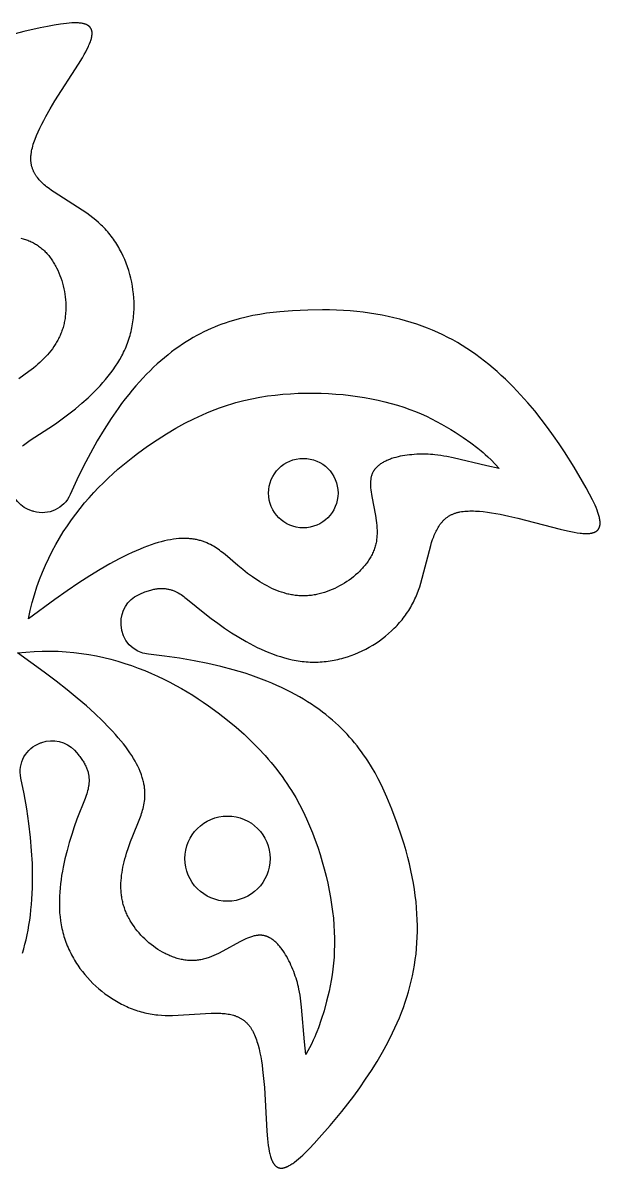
# Model space of a CAD drawing. Extents: x -221 to 104, y -309 to -96.
# Drawn here: x -0.62 to 8.87, y -114.36 to -95.55 of the extents above; entities that cross this region are included whole.
import ezdxf

# ---------------------------------------------------------------- set-up
doc = ezdxf.new("R2010")
doc.units = 0
doc.layers.add('FLOWERS', color=7, linetype='CONTINUOUS')

msp = doc.modelspace()

# ---------------------------------------------------------------- linework, layer by layer
at = {"layer": 'FLOWERS'}
for points in [[(-0.624, -102.506), (-0.604, -102.489), (-0.583, -102.472), (-0.562, -102.456), (-0.54, -102.441), (-0.495, -102.41), (-0.188, -102.212), (-0.079, -102.137), (0.03, -102.059), (0.14, -101.977), (0.248, -101.891), (0.354, -101.802), (0.458, -101.71), (0.509, -101.662), (0.558, -101.614), (0.607, -101.564), (0.654, -101.514), (0.701, -101.463), (0.745, -101.411), (0.789, -101.358), (0.83, -101.304), (0.87, -101.25), (0.908, -101.194), (0.945, -101.138), (0.979, -101.08), (1.011, -101.022), (1.026, -100.993), (1.041, -100.963), (1.055, -100.933), (1.069, -100.903), (1.081, -100.873), (1.094, -100.842), (1.105, -100.812), (1.116, -100.781), (1.127, -100.75), (1.137, -100.718), (1.146, -100.687), (1.154, -100.655), (1.162, -100.624), (1.17, -100.592), (1.176, -100.56), (1.183, -100.528), (1.188, -100.495), (1.193, -100.463), (1.197, -100.43), (1.201, -100.398), (1.204, -100.365), (1.207, -100.333), (1.209, -100.3), (1.211, -100.267), (1.212, -100.202), (1.211, -100.136), (1.207, -100.071), (1.202, -100.006), (1.194, -99.941), (1.185, -99.876), (1.173, -99.812), (1.159, -99.748), (1.143, -99.685), (1.125, -99.623), (1.105, -99.562), (1.082, -99.501), (1.058, -99.441), (1.032, -99.383), (1.005, -99.325), (0.99, -99.297), (0.975, -99.269), (0.959, -99.241), (0.943, -99.214), (0.927, -99.187), (0.91, -99.161), (0.892, -99.134), (0.875, -99.109), (0.856, -99.083), (0.838, -99.058), (0.818, -99.033), (0.799, -99.009), (0.779, -98.986), (0.758, -98.962), (0.738, -98.939), (0.716, -98.917), (0.695, -98.895), (0.672, -98.874), (0.65, -98.853), (0.627, -98.832), (0.581, -98.792), (0.533, -98.754), (0.484, -98.717), (0.435, -98.681), (-0.101, -98.337), (-0.144, -98.307), (-0.186, -98.277), (-0.225, -98.245), (-0.244, -98.23), (-0.263, -98.214), (-0.281, -98.198), (-0.298, -98.181), (-0.315, -98.165), (-0.331, -98.148), (-0.347, -98.131), (-0.361, -98.113), (-0.375, -98.096), (-0.382, -98.087), (-0.389, -98.078), (-0.395, -98.069), (-0.401, -98.059), (-0.407, -98.05), (-0.413, -98.041), (-0.418, -98.031), (-0.424, -98.022), (-0.429, -98.012), (-0.434, -98.003), (-0.439, -97.993), (-0.443, -97.983), (-0.448, -97.973), (-0.452, -97.963), (-0.455, -97.953), (-0.459, -97.942), (-0.463, -97.932), (-0.466, -97.921), (-0.469, -97.911), (-0.471, -97.9), (-0.474, -97.889), (-0.476, -97.878), (-0.478, -97.867), (-0.48, -97.856), (-0.481, -97.844), (-0.482, -97.833), (-0.483, -97.821), (-0.484, -97.809), (-0.484, -97.798), (-0.484, -97.786), (-0.484, -97.773), (-0.484, -97.761), (-0.483, -97.749), (-0.482, -97.736), (-0.481, -97.724), (-0.48, -97.711), (-0.476, -97.685), (-0.471, -97.658), (-0.466, -97.632), (-0.459, -97.604), (-0.452, -97.577), (-0.444, -97.548), (-0.435, -97.52), (-0.425, -97.491), (-0.415, -97.462), (-0.391, -97.403), (-0.365, -97.342), (-0.337, -97.281), (-0.306, -97.219), (-0.273, -97.156), (-0.239, -97.092), (-0.165, -96.964), (-0.088, -96.836), (0.299, -96.231), (0.363, -96.126), (0.392, -96.076), (0.418, -96.029), (0.442, -95.983), (0.462, -95.941), (0.471, -95.92), (0.48, -95.9), (0.487, -95.881), (0.494, -95.863), (0.5, -95.845), (0.506, -95.827), (0.51, -95.811), (0.512, -95.803), (0.514, -95.795), (0.516, -95.787), (0.517, -95.779), (0.518, -95.772), (0.519, -95.764), (0.52, -95.757), (0.521, -95.75), (0.522, -95.743), (0.522, -95.736), (0.522, -95.729), (0.522, -95.723), (0.522, -95.716), (0.521, -95.71), (0.521, -95.704), (0.52, -95.698), (0.519, -95.692), (0.518, -95.687), (0.517, -95.684), (0.517, -95.681), (0.516, -95.678), (0.515, -95.676), (0.514, -95.673), (0.513, -95.67), (0.513, -95.668), (0.512, -95.665), (0.511, -95.663), (0.51, -95.66), (0.509, -95.658), (0.507, -95.655), (0.506, -95.653), (0.505, -95.65), (0.504, -95.648), (0.503, -95.646), (0.501, -95.643), (0.5, -95.641), (0.498, -95.639), (0.497, -95.637), (0.495, -95.635), (0.494, -95.632), (0.492, -95.63), (0.491, -95.628), (0.489, -95.626), (0.487, -95.624), (0.486, -95.622), (0.484, -95.62), (0.482, -95.619), (0.48, -95.617), (0.478, -95.615), (0.476, -95.613), (0.474, -95.611), (0.472, -95.609), (0.47, -95.608), (0.468, -95.606), (0.466, -95.604), (0.463, -95.603), (0.459, -95.6), (0.454, -95.596), (0.449, -95.594), (0.444, -95.591), (0.439, -95.588), (0.433, -95.585), (0.428, -95.583), (0.422, -95.581), (0.416, -95.578), (0.41, -95.576), (0.404, -95.574), (0.398, -95.572), (0.391, -95.57), (0.384, -95.569), (0.378, -95.567), (0.371, -95.565), (0.363, -95.564), (0.349, -95.561), (0.333, -95.559), (0.317, -95.558), (0.3, -95.556), (0.283, -95.555), (0.265, -95.555), (0.247, -95.555), (0.228, -95.555), (0.188, -95.556), (0.146, -95.559), (0.101, -95.563), (0.054, -95.569), (0.005, -95.575), (-0.099, -95.592), (-0.212, -95.613), (-0.333, -95.637), (-0.598, -95.696), (-0.887, -95.77)], [(-0.651, -99.088), (-0.612, -99.099), (-0.592, -99.105), (-0.573, -99.111), (-0.554, -99.118), (-0.535, -99.125), (-0.516, -99.132), (-0.497, -99.14), (-0.479, -99.148), (-0.461, -99.157), (-0.443, -99.166), (-0.425, -99.176), (-0.407, -99.186), (-0.39, -99.196), (-0.373, -99.207), (-0.356, -99.219), (-0.34, -99.231), (-0.324, -99.244), (-0.308, -99.257), (-0.292, -99.27), (-0.277, -99.284), (-0.262, -99.298), (-0.247, -99.313), (-0.233, -99.328), (-0.219, -99.344), (-0.205, -99.36), (-0.191, -99.376), (-0.178, -99.393), (-0.165, -99.41), (-0.152, -99.427), (-0.14, -99.445), (-0.128, -99.463), (-0.116, -99.482), (-0.105, -99.5), (-0.094, -99.519), (-0.083, -99.538), (-0.072, -99.558), (-0.062, -99.578), (-0.043, -99.618), (-0.024, -99.659), (-0.007, -99.701), (0.008, -99.744), (0.023, -99.787), (0.035, -99.831), (0.047, -99.875), (0.057, -99.92), (0.066, -99.965), (0.074, -100.01), (0.08, -100.056), (0.085, -100.101), (0.088, -100.146), (0.09, -100.191), (0.09, -100.236), (0.089, -100.28), (0.086, -100.324), (0.084, -100.346), (0.082, -100.368), (0.08, -100.389), (0.077, -100.411), (0.073, -100.432), (0.069, -100.453), (0.065, -100.474), (0.061, -100.494), (0.056, -100.515), (0.051, -100.535), (0.045, -100.555), (0.039, -100.575), (0.032, -100.595), (0.026, -100.614), (0.019, -100.633), (0.011, -100.653), (0.003, -100.672), (-0.005, -100.69), (-0.014, -100.709), (-0.023, -100.728), (-0.032, -100.746), (-0.041, -100.764), (-0.051, -100.782), (-0.062, -100.8), (-0.072, -100.818), (-0.083, -100.835), (-0.106, -100.87), (-0.131, -100.905), (-0.156, -100.938), (-0.183, -100.972), (-0.211, -101.004), (-0.241, -101.037), (-0.271, -101.069), (-0.303, -101.1), (-0.336, -101.131), (-0.37, -101.162), (-0.405, -101.193), (-0.442, -101.223), (-0.479, -101.253), (-0.518, -101.282), (-0.598, -101.341), (-0.682, -101.398)]]:
    msp.add_lwpolyline(points, dxfattribs=at)
msp.add_lwpolyline([(-0.621, -110.832), (-0.601, -110.76), (-0.581, -110.687), (-0.563, -110.611), (-0.546, -110.534), (-0.53, -110.455), (-0.516, -110.375), (-0.503, -110.293), (-0.492, -110.208), (-0.482, -110.122), (-0.473, -110.034), (-0.466, -109.944), (-0.461, -109.852), (-0.457, -109.759), (-0.455, -109.663), (-0.455, -109.565), (-0.46, -109.362), (-0.471, -109.151), (-0.491, -108.931), (-0.518, -108.702), (-0.553, -108.464), (-0.597, -108.216), (-0.649, -107.958, -0.376728), (-0.328, -107.381, 0.002979), (-0.306, -107.373, -0.301409), (0.232, -107.5), (0.264, -107.535), (0.293, -107.569), (0.306, -107.585), (0.319, -107.602), (0.332, -107.618), (0.344, -107.635), (0.355, -107.651), (0.365, -107.667), (0.375, -107.682), (0.385, -107.698), (0.394, -107.713), (0.402, -107.729), (0.41, -107.744), (0.417, -107.759), (0.424, -107.774), (0.43, -107.788), (0.436, -107.803), (0.442, -107.817), (0.447, -107.832), (0.451, -107.846), (0.455, -107.86), (0.459, -107.874), (0.462, -107.888), (0.464, -107.902), (0.467, -107.916), (0.469, -107.929), (0.47, -107.943), (0.471, -107.956), (0.472, -107.97), (0.473, -107.983), (0.473, -107.996), (0.473, -108.009), (0.472, -108.023), (0.471, -108.036), (0.47, -108.049), (0.469, -108.062), (0.467, -108.075), (0.465, -108.088), (0.463, -108.1), (0.46, -108.113), (0.455, -108.139), (0.448, -108.164), (0.441, -108.19), (0.433, -108.215), (0.424, -108.241), (0.406, -108.292), (0.274, -108.633), (0.23, -108.757), (0.188, -108.885), (0.147, -109.015), (0.11, -109.148), (0.076, -109.283), (0.047, -109.419), (0.034, -109.487), (0.022, -109.555), (0.012, -109.624), (0.003, -109.692), (-0.004, -109.761), (-0.01, -109.829), (-0.014, -109.898), (-0.016, -109.966), (-0.016, -110.033), (-0.014, -110.101), (-0.011, -110.168), (-0.005, -110.234), (0.004, -110.3), (0.008, -110.333), (0.014, -110.365), (0.02, -110.398), (0.027, -110.43), (0.034, -110.462), (0.042, -110.494), (0.051, -110.526), (0.06, -110.557), (0.07, -110.588), (0.08, -110.62), (0.091, -110.65), (0.103, -110.681), (0.115, -110.711), (0.128, -110.741), (0.142, -110.771), (0.155, -110.801), (0.17, -110.83), (0.185, -110.859), (0.201, -110.888), (0.217, -110.917), (0.233, -110.945), (0.25, -110.973), (0.268, -111.001), (0.286, -111.028), (0.323, -111.082), (0.363, -111.134), (0.404, -111.185), (0.446, -111.235), (0.491, -111.283), (0.537, -111.329), (0.584, -111.374), (0.633, -111.417), (0.683, -111.459), (0.734, -111.499), (0.786, -111.536), (0.84, -111.573), (0.894, -111.607), (0.95, -111.639), (1.006, -111.669), (1.035, -111.683), (1.063, -111.697), (1.092, -111.71), (1.121, -111.723), (1.15, -111.735), (1.18, -111.746), (1.209, -111.757), (1.239, -111.768), (1.268, -111.778), (1.298, -111.787), (1.328, -111.796), (1.358, -111.804), (1.388, -111.811), (1.419, -111.818), (1.449, -111.824), (1.479, -111.83), (1.51, -111.835), (1.54, -111.839), (1.571, -111.843), (1.601, -111.846), (1.662, -111.851), (1.723, -111.854), (1.784, -111.855), (1.845, -111.855), (2.481, -111.818), (2.534, -111.817), (2.586, -111.818), (2.636, -111.82), (2.661, -111.821), (2.685, -111.823), (2.709, -111.826), (2.733, -111.829), (2.756, -111.832), (2.779, -111.837), (2.801, -111.841), (2.824, -111.847), (2.845, -111.853), (2.856, -111.856), (2.867, -111.859), (2.877, -111.863), (2.887, -111.867), (2.898, -111.871), (2.908, -111.875), (2.918, -111.879), (2.928, -111.884), (2.938, -111.889), (2.947, -111.894), (2.957, -111.899), (2.967, -111.904), (2.976, -111.91), (2.985, -111.915), (2.994, -111.921), (3.003, -111.928), (3.012, -111.934), (3.021, -111.941), (3.03, -111.948), (3.038, -111.955), (3.046, -111.962), (3.055, -111.97), (3.063, -111.978), (3.071, -111.986), (3.079, -111.994), (3.086, -112.003), (3.094, -112.011), (3.101, -112.02), (3.109, -112.03), (3.116, -112.039), (3.123, -112.049), (3.13, -112.06), (3.136, -112.07), (3.143, -112.081), (3.15, -112.092), (3.156, -112.103), (3.168, -112.126), (3.18, -112.15), (3.191, -112.175), (3.202, -112.201), (3.213, -112.228), (3.222, -112.255), (3.232, -112.283), (3.241, -112.313), (3.25, -112.342), (3.266, -112.404), (3.28, -112.468), (3.293, -112.535), (3.305, -112.603), (3.315, -112.673), (3.325, -112.745), (3.34, -112.891), (3.353, -113.041), (3.396, -113.757), (3.406, -113.88), (3.412, -113.937), (3.418, -113.991), (3.426, -114.042), (3.434, -114.088), (3.439, -114.11), (3.444, -114.131), (3.449, -114.151), (3.454, -114.17), (3.46, -114.188), (3.466, -114.206), (3.472, -114.222), (3.475, -114.23), (3.478, -114.237), (3.482, -114.244), (3.485, -114.251), (3.488, -114.258), (3.492, -114.265), (3.495, -114.271), (3.499, -114.277), (3.503, -114.283), (3.506, -114.289), (3.51, -114.294), (3.514, -114.3), (3.518, -114.305), (3.522, -114.31), (3.526, -114.314), (3.53, -114.319), (3.534, -114.323), (3.539, -114.327), (3.541, -114.329), (3.543, -114.33), (3.545, -114.332), (3.547, -114.334), (3.55, -114.336), (3.552, -114.337), (3.554, -114.339), (3.556, -114.34), (3.559, -114.342), (3.561, -114.343), (3.563, -114.345), (3.566, -114.346), (3.568, -114.347), (3.57, -114.349), (3.573, -114.35), (3.575, -114.351), (3.577, -114.352), (3.58, -114.353), (3.582, -114.354), (3.585, -114.355), (3.587, -114.356), (3.59, -114.356), (3.592, -114.357), (3.595, -114.358), (3.597, -114.359), (3.6, -114.359), (3.603, -114.36), (3.605, -114.36), (3.608, -114.361), (3.61, -114.361), (3.613, -114.361), (3.616, -114.362), (3.618, -114.362), (3.621, -114.362), (3.624, -114.362), (3.627, -114.362), (3.629, -114.363), (3.632, -114.363), (3.638, -114.362), (3.643, -114.362), (3.649, -114.362), (3.655, -114.361), (3.661, -114.36), (3.666, -114.359), (3.672, -114.358), (3.678, -114.356), (3.685, -114.355), (3.691, -114.353), (3.697, -114.351), (3.703, -114.349), (3.71, -114.346), (3.716, -114.344), (3.723, -114.341), (3.729, -114.338), (3.736, -114.335), (3.749, -114.328), (3.763, -114.321), (3.777, -114.313), (3.791, -114.304), (3.806, -114.295), (3.82, -114.285), (3.836, -114.274), (3.851, -114.263), (3.882, -114.238), (3.915, -114.211), (3.948, -114.181), (3.983, -114.15), (4.019, -114.115), (4.094, -114.041), (4.173, -113.957), (4.256, -113.866), (4.436, -113.663), (4.626, -113.433), (4.724, -113.309), (4.822, -113.18), (4.92, -113.044), (5.018, -112.904), (5.113, -112.76), (5.206, -112.61), (5.295, -112.457), (5.381, -112.3), (5.462, -112.139), (5.5, -112.058), (5.537, -111.976), (5.572, -111.893), (5.606, -111.809), (5.638, -111.725), (5.668, -111.64), (5.696, -111.554), (5.722, -111.468), (5.746, -111.382), (5.768, -111.295), (5.787, -111.207), (5.805, -111.118), (5.821, -111.029), (5.834, -110.939), (5.846, -110.848), (5.855, -110.756), (5.862, -110.663), (5.866, -110.57), (5.869, -110.475), (5.869, -110.38), (5.867, -110.284), (5.862, -110.187), (5.855, -110.088), (5.846, -109.989), (5.834, -109.888), (5.82, -109.787), (5.803, -109.684), (5.784, -109.58), (5.762, -109.475), (5.738, -109.368), (5.711, -109.26), (5.682, -109.151), (5.65, -109.041), (5.615, -108.929), (5.538, -108.702), (5.449, -108.468), (5.368, -108.271), (5.324, -108.172), (5.276, -108.072), (5.226, -107.972), (5.172, -107.872), (5.114, -107.773), (5.052, -107.673), (5.019, -107.624), (4.985, -107.574), (4.95, -107.525), (4.914, -107.476), (4.876, -107.428), (4.837, -107.379), (4.797, -107.331), (4.755, -107.283), (4.712, -107.236), (4.667, -107.189), (4.621, -107.142), (4.573, -107.096), (4.524, -107.05), (4.473, -107.005), (4.42, -106.96), (4.365, -106.915), (4.309, -106.872), (4.251, -106.828), (4.191, -106.786), (4.129, -106.744), (4.065, -106.703), (3.999, -106.662), (3.931, -106.622), (3.861, -106.583), (3.788, -106.544), (3.714, -106.507), (3.637, -106.47), (3.559, -106.434), (3.478, -106.398), (3.394, -106.364), (3.308, -106.331), (3.22, -106.298), (3.13, -106.267), (3.037, -106.236), (2.843, -106.178), (2.638, -106.124), (2.423, -106.074), (2.197, -106.029), (1.959, -105.989), (1.71, -105.954), (1.448, -105.924, -0.376728), (0.999, -105.441, 0.002979), (0.998, -105.417, -0.301409), (1.285, -104.945), (1.328, -104.925), (1.369, -104.908), (1.389, -104.9), (1.409, -104.893), (1.429, -104.886), (1.448, -104.88), (1.466, -104.874), (1.485, -104.869), (1.503, -104.865), (1.521, -104.86), (1.538, -104.857), (1.555, -104.853), (1.572, -104.851), (1.589, -104.848), (1.605, -104.846), (1.621, -104.845), (1.636, -104.844), (1.652, -104.843), (1.667, -104.843), (1.682, -104.843), (1.697, -104.844), (1.711, -104.845), (1.725, -104.846), (1.739, -104.848), (1.753, -104.85), (1.767, -104.852), (1.78, -104.855), (1.793, -104.858), (1.806, -104.861), (1.819, -104.865), (1.832, -104.869), (1.844, -104.873), (1.856, -104.878), (1.869, -104.883), (1.881, -104.888), (1.893, -104.893), (1.904, -104.899), (1.916, -104.905), (1.928, -104.911), (1.939, -104.917), (1.962, -104.93), (1.984, -104.944), (2.006, -104.959), (2.028, -104.975), (2.049, -104.991), (2.092, -105.024), (2.376, -105.254), (2.48, -105.335), (2.589, -105.415), (2.7, -105.493), (2.815, -105.57), (2.933, -105.644), (3.053, -105.714), (3.114, -105.747), (3.175, -105.779), (3.237, -105.81), (3.3, -105.84), (3.363, -105.868), (3.426, -105.894), (3.489, -105.919), (3.554, -105.942), (3.618, -105.963), (3.682, -105.983), (3.747, -106), (3.812, -106.014), (3.878, -106.027), (3.91, -106.032), (3.943, -106.037), (3.976, -106.041), (4.009, -106.045), (4.041, -106.048), (4.074, -106.05), (4.107, -106.052), (4.14, -106.053), (4.172, -106.053), (4.205, -106.053), (4.238, -106.052), (4.271, -106.05), (4.303, -106.048), (4.336, -106.045), (4.369, -106.041), (4.401, -106.037), (4.433, -106.033), (4.466, -106.027), (4.498, -106.022), (4.53, -106.015), (4.562, -106.008), (4.594, -106), (4.626, -105.992), (4.657, -105.984), (4.72, -105.964), (4.782, -105.943), (4.843, -105.92), (4.903, -105.895), (4.963, -105.867), (5.021, -105.838), (5.078, -105.807), (5.135, -105.774), (5.19, -105.739), (5.243, -105.703), (5.296, -105.665), (5.346, -105.625), (5.396, -105.584), (5.443, -105.541), (5.489, -105.497), (5.512, -105.474), (5.534, -105.451), (5.555, -105.428), (5.576, -105.404), (5.597, -105.38), (5.617, -105.356), (5.636, -105.331), (5.655, -105.306), (5.674, -105.281), (5.692, -105.255), (5.709, -105.229), (5.726, -105.203), (5.743, -105.177), (5.759, -105.15), (5.774, -105.123), (5.789, -105.096), (5.803, -105.069), (5.816, -105.041), (5.829, -105.013), (5.842, -104.985), (5.865, -104.929), (5.887, -104.872), (5.907, -104.814), (5.926, -104.756), (6.087, -104.14), (6.103, -104.089), (6.119, -104.04), (6.136, -103.993), (6.146, -103.97), (6.155, -103.948), (6.165, -103.925), (6.175, -103.904), (6.186, -103.883), (6.197, -103.862), (6.208, -103.842), (6.22, -103.823), (6.233, -103.804), (6.239, -103.795), (6.245, -103.786), (6.252, -103.777), (6.259, -103.768), (6.266, -103.76), (6.273, -103.752), (6.28, -103.743), (6.288, -103.735), (6.295, -103.727), (6.303, -103.72), (6.311, -103.712), (6.319, -103.705), (6.327, -103.698), (6.335, -103.691), (6.344, -103.684), (6.353, -103.677), (6.361, -103.671), (6.37, -103.664), (6.38, -103.658), (6.389, -103.652), (6.399, -103.647), (6.408, -103.641), (6.418, -103.636), (6.429, -103.631), (6.439, -103.626), (6.449, -103.621), (6.46, -103.617), (6.471, -103.613), (6.482, -103.608), (6.494, -103.605), (6.505, -103.601), (6.517, -103.598), (6.529, -103.594), (6.541, -103.591), (6.554, -103.589), (6.566, -103.586), (6.592, -103.581), (6.619, -103.578), (6.646, -103.575), (6.674, -103.572), (6.703, -103.571), (6.732, -103.57), (6.762, -103.57), (6.792, -103.57), (6.823, -103.571), (6.887, -103.575), (6.952, -103.581), (7.019, -103.589), (7.088, -103.599), (7.158, -103.611), (7.229, -103.624), (7.373, -103.654), (7.519, -103.688), (8.214, -103.869), (8.334, -103.898), (8.39, -103.91), (8.443, -103.92), (8.494, -103.928), (8.541, -103.935), (8.563, -103.937), (8.585, -103.939), (8.605, -103.94), (8.625, -103.941), (8.644, -103.942), (8.662, -103.941), (8.679, -103.94), (8.688, -103.94), (8.696, -103.939), (8.704, -103.938), (8.711, -103.937), (8.719, -103.936), (8.726, -103.935), (8.734, -103.933), (8.741, -103.932), (8.747, -103.93), (8.754, -103.928), (8.76, -103.926), (8.766, -103.924), (8.772, -103.922), (8.778, -103.92), (8.784, -103.917), (8.789, -103.915), (8.795, -103.912), (8.8, -103.909), (8.802, -103.908), (8.805, -103.906), (8.807, -103.905), (8.809, -103.903), (8.812, -103.902), (8.814, -103.9), (8.816, -103.898), (8.818, -103.897), (8.82, -103.895), (8.822, -103.893), (8.824, -103.891), (8.826, -103.89), (8.828, -103.888), (8.83, -103.886), (8.832, -103.884), (8.834, -103.882), (8.836, -103.88), (8.837, -103.878), (8.839, -103.876), (8.841, -103.874), (8.842, -103.872), (8.844, -103.87), (8.845, -103.868), (8.847, -103.865), (8.848, -103.863), (8.849, -103.861), (8.851, -103.859), (8.852, -103.856), (8.853, -103.854), (8.855, -103.852), (8.856, -103.849), (8.857, -103.847), (8.858, -103.844), (8.859, -103.842), (8.86, -103.839), (8.861, -103.837), (8.862, -103.834), (8.863, -103.832), (8.864, -103.826), (8.866, -103.821), (8.867, -103.815), (8.868, -103.809), (8.869, -103.804), (8.87, -103.798), (8.871, -103.792), (8.871, -103.785), (8.871, -103.779), (8.872, -103.773), (8.872, -103.766), (8.871, -103.76), (8.871, -103.753), (8.871, -103.746), (8.87, -103.739), (8.869, -103.732), (8.869, -103.724), (8.866, -103.71), (8.864, -103.694), (8.86, -103.678), (8.856, -103.662), (8.852, -103.645), (8.847, -103.628), (8.841, -103.611), (8.835, -103.593), (8.822, -103.555), (8.806, -103.516), (8.788, -103.475), (8.769, -103.432), (8.747, -103.387), (8.699, -103.293), (8.644, -103.192), (8.584, -103.084), (8.446, -102.851), (8.286, -102.599), (8.198, -102.467), (8.105, -102.334), (8.007, -102.199), (7.904, -102.063), (7.796, -101.928), (7.682, -101.793), (7.564, -101.661), (7.441, -101.531), (7.314, -101.404), (7.248, -101.343), (7.181, -101.282), (7.113, -101.223), (7.044, -101.165), (6.974, -101.109), (6.902, -101.054), (6.83, -101.001), (6.756, -100.95), (6.681, -100.9), (6.605, -100.853), (6.527, -100.806), (6.449, -100.762), (6.368, -100.72), (6.287, -100.679), (6.204, -100.64), (6.119, -100.603), (6.034, -100.568), (5.946, -100.535), (5.857, -100.503), (5.766, -100.473), (5.674, -100.446), (5.58, -100.42), (5.484, -100.396), (5.387, -100.374), (5.288, -100.355), (5.187, -100.337), (5.084, -100.321), (4.979, -100.307), (4.872, -100.295), (4.764, -100.285), (4.653, -100.277), (4.54, -100.272), (4.425, -100.268), (4.308, -100.266), (4.068, -100.27), (3.818, -100.282), (3.606, -100.298), (3.498, -100.31), (3.388, -100.324), (3.278, -100.341), (3.166, -100.361), (3.053, -100.386), (2.939, -100.414), (2.882, -100.43), (2.825, -100.447), (2.767, -100.465), (2.709, -100.484), (2.652, -100.505), (2.593, -100.527), (2.535, -100.551), (2.477, -100.576), (2.418, -100.602), (2.36, -100.63), (2.301, -100.66), (2.242, -100.691), (2.183, -100.724), (2.125, -100.758), (2.066, -100.795), (2.007, -100.833), (1.948, -100.873), (1.888, -100.915), (1.829, -100.959), (1.77, -101.005), (1.711, -101.053), (1.652, -101.103), (1.593, -101.156), (1.534, -101.21), (1.475, -101.267), (1.417, -101.326), (1.358, -101.387), (1.299, -101.451), (1.241, -101.517), (1.182, -101.586), (1.124, -101.657), (1.066, -101.731), (1.008, -101.808), (0.95, -101.887), (0.835, -102.053), (0.72, -102.231), (0.606, -102.42), (0.494, -102.621), (0.382, -102.835), (0.272, -103.061), (0.162, -103.301, -0.376728), (-0.436, -103.579, 0.002979), (-0.459, -103.572, -0.301409), (-0.82, -103.153)], format="xyb", dxfattribs=at)
for points in [[(-0.524, -105.343), (-0.496, -105.207), (-0.463, -105.075), (-0.426, -104.945), (-0.386, -104.819), (-0.342, -104.696), (-0.295, -104.575), (-0.245, -104.458), (-0.191, -104.343), (-0.135, -104.232), (-0.076, -104.123), (-0.015, -104.017), (0.049, -103.914), (0.116, -103.813), (0.184, -103.716), (0.254, -103.621), (0.326, -103.529), (0.4, -103.439), (0.475, -103.353), (0.551, -103.268), (0.629, -103.187), (0.707, -103.108), (0.786, -103.031), (0.866, -102.957), (0.947, -102.886), (1.028, -102.817), (1.109, -102.75), (1.19, -102.686), (1.271, -102.624), (1.432, -102.508), (1.591, -102.4), (1.746, -102.302), (1.898, -102.212), (2.047, -102.13), (2.193, -102.056), (2.336, -101.99), (2.406, -101.959), (2.476, -101.931), (2.546, -101.903), (2.614, -101.878), (2.683, -101.854), (2.75, -101.832), (2.818, -101.811), (2.884, -101.791), (2.951, -101.773), (3.017, -101.756), (3.147, -101.727), (3.277, -101.702), (3.405, -101.682), (3.532, -101.666), (3.659, -101.653), (3.785, -101.644), (3.911, -101.638), (4.036, -101.635), (4.161, -101.634), (4.285, -101.637), (4.408, -101.642), (4.529, -101.65), (4.65, -101.66), (4.768, -101.673), (4.886, -101.689), (5.001, -101.707), (5.114, -101.728), (5.225, -101.751), (5.334, -101.777), (5.44, -101.805), (5.543, -101.835), (5.644, -101.867), (5.742, -101.902), (5.836, -101.938), (5.928, -101.976), (6.016, -102.016), (6.102, -102.057), (6.184, -102.099), (6.264, -102.143), (6.341, -102.187), (6.416, -102.231), (6.487, -102.276), (6.622, -102.366), (6.746, -102.454), (6.86, -102.54), (6.916, -102.584), (6.948, -102.61), (6.984, -102.643), (7.027, -102.683), (7.079, -102.733), (7.215, -102.871), (7.009, -102.829), (6.454, -102.699), (6.353, -102.677), (6.304, -102.668), (6.256, -102.659), (6.206, -102.653), (6.155, -102.647), (6.12, -102.644), (6.084, -102.641), (6.048, -102.64), (6.011, -102.638), (5.973, -102.638), (5.934, -102.638), (5.896, -102.639), (5.857, -102.64), (5.818, -102.643), (5.779, -102.646), (5.74, -102.65), (5.702, -102.654), (5.663, -102.66), (5.625, -102.666), (5.588, -102.673), (5.551, -102.681), (5.515, -102.69), (5.48, -102.7), (5.445, -102.711), (5.429, -102.717), (5.412, -102.723), (5.396, -102.729), (5.38, -102.736), (5.364, -102.743), (5.349, -102.75), (5.334, -102.757), (5.319, -102.765), (5.305, -102.773), (5.291, -102.781), (5.277, -102.789), (5.264, -102.798), (5.252, -102.807), (5.239, -102.816), (5.227, -102.825), (5.216, -102.835), (5.211, -102.84), (5.205, -102.845), (5.2, -102.85), (5.195, -102.856), (5.19, -102.861), (5.185, -102.866), (5.18, -102.872), (5.175, -102.877), (5.171, -102.883), (5.166, -102.888), (5.162, -102.894), (5.158, -102.9), (5.154, -102.906), (5.15, -102.912), (5.146, -102.918), (5.143, -102.924), (5.139, -102.93), (5.136, -102.936), (5.133, -102.943), (5.13, -102.949), (5.127, -102.955), (5.124, -102.962), (5.122, -102.969), (5.119, -102.975), (5.117, -102.982), (5.115, -102.989), (5.113, -102.996), (5.111, -103.003), (5.109, -103.01), (5.108, -103.017), (5.106, -103.024), (5.105, -103.032), (5.103, -103.046), (5.101, -103.062), (5.099, -103.077), (5.098, -103.092), (5.098, -103.108), (5.098, -103.124), (5.098, -103.141), (5.098, -103.157), (5.099, -103.174), (5.1, -103.191), (5.104, -103.225), (5.108, -103.261), (5.113, -103.297), (5.12, -103.333), (5.179, -103.645), (5.191, -103.726), (5.197, -103.767), (5.201, -103.808), (5.204, -103.849), (5.205, -103.889), (5.206, -103.91), (5.206, -103.93), (5.205, -103.95), (5.204, -103.971), (5.203, -103.991), (5.202, -104.011), (5.199, -104.031), (5.197, -104.051), (5.194, -104.071), (5.19, -104.091), (5.186, -104.111), (5.181, -104.13), (5.176, -104.15), (5.17, -104.169), (5.164, -104.189), (5.157, -104.208), (5.149, -104.227), (5.141, -104.246), (5.133, -104.265), (5.124, -104.284), (5.114, -104.302), (5.104, -104.321), (5.094, -104.339), (5.083, -104.357), (5.072, -104.375), (5.06, -104.393), (5.048, -104.41), (5.035, -104.428), (5.022, -104.445), (5.008, -104.462), (4.995, -104.479), (4.98, -104.496), (4.966, -104.512), (4.951, -104.528), (4.935, -104.544), (4.92, -104.56), (4.887, -104.591), (4.854, -104.621), (4.819, -104.65), (4.783, -104.678), (4.747, -104.705), (4.709, -104.731), (4.67, -104.756), (4.631, -104.78), (4.591, -104.802), (4.55, -104.823), (4.509, -104.843), (4.468, -104.861), (4.426, -104.878), (4.383, -104.894), (4.341, -104.908), (4.298, -104.921), (4.256, -104.932), (4.234, -104.937), (4.213, -104.942), (4.192, -104.946), (4.17, -104.949), (4.149, -104.953), (4.128, -104.956), (4.107, -104.958), (4.086, -104.96), (4.065, -104.962), (4.044, -104.963), (4.023, -104.964), (4.003, -104.964), (3.982, -104.964), (3.961, -104.964), (3.941, -104.963), (3.92, -104.962), (3.9, -104.96), (3.879, -104.958), (3.859, -104.956), (3.838, -104.953), (3.818, -104.95), (3.798, -104.946), (3.778, -104.942), (3.757, -104.938), (3.737, -104.934), (3.717, -104.929), (3.677, -104.917), (3.637, -104.905), (3.597, -104.891), (3.557, -104.876), (3.517, -104.859), (3.477, -104.841), (3.437, -104.822), (3.397, -104.801), (3.358, -104.78), (3.318, -104.757), (3.278, -104.733), (3.238, -104.707), (3.198, -104.681), (3.158, -104.653), (3.078, -104.595), (2.997, -104.533), (2.915, -104.467), (2.707, -104.287), (2.663, -104.251), (2.64, -104.234), (2.617, -104.216), (2.593, -104.199), (2.569, -104.183), (2.544, -104.167), (2.519, -104.151), (2.493, -104.136), (2.466, -104.122), (2.438, -104.108), (2.41, -104.096), (2.396, -104.089), (2.381, -104.084), (2.366, -104.078), (2.351, -104.072), (2.335, -104.067), (2.32, -104.062), (2.304, -104.058), (2.288, -104.053), (2.271, -104.049), (2.255, -104.045), (2.238, -104.041), (2.221, -104.038), (2.203, -104.035), (2.186, -104.032), (2.167, -104.03), (2.149, -104.028), (2.131, -104.026), (2.112, -104.024), (2.092, -104.023), (2.073, -104.023), (2.053, -104.022), (2.033, -104.022), (2.012, -104.022), (1.991, -104.023), (1.949, -104.025), (1.904, -104.03), (1.859, -104.035), (1.811, -104.043), (1.763, -104.052), (1.712, -104.063), (1.66, -104.076), (1.607, -104.09), (1.551, -104.107), (1.494, -104.126), (1.435, -104.147), (1.374, -104.17), (1.312, -104.195), (1.247, -104.223), (1.18, -104.253), (1.112, -104.285), (0.968, -104.357), (0.815, -104.44), (0.654, -104.533), (0.483, -104.637), (0.302, -104.753), (0.112, -104.881), (-0.089, -105.022)], [(-0.706, -105.902), (-0.568, -105.887), (-0.432, -105.878), (-0.298, -105.873), (-0.165, -105.872), (-0.034, -105.875), (0.095, -105.883), (0.222, -105.895), (0.348, -105.91), (0.471, -105.929), (0.593, -105.951), (0.713, -105.977), (0.83, -106.006), (0.946, -106.038), (1.06, -106.073), (1.172, -106.11), (1.282, -106.15), (1.39, -106.193), (1.496, -106.237), (1.599, -106.284), (1.701, -106.332), (1.8, -106.382), (1.897, -106.434), (1.992, -106.487), (2.085, -106.542), (2.176, -106.598), (2.264, -106.654), (2.35, -106.711), (2.434, -106.769), (2.595, -106.886), (2.746, -107.004), (2.888, -107.122), (3.02, -107.238), (3.144, -107.355), (3.259, -107.47), (3.367, -107.586), (3.418, -107.644), (3.467, -107.701), (3.514, -107.759), (3.559, -107.816), (3.603, -107.874), (3.645, -107.931), (3.686, -107.989), (3.725, -108.046), (3.763, -108.104), (3.799, -108.161), (3.868, -108.277), (3.931, -108.392), (3.99, -108.508), (4.045, -108.624), (4.096, -108.74), (4.143, -108.858), (4.188, -108.975), (4.23, -109.093), (4.269, -109.212), (4.305, -109.33), (4.338, -109.449), (4.368, -109.567), (4.395, -109.685), (4.419, -109.802), (4.441, -109.918), (4.459, -110.033), (4.474, -110.147), (4.487, -110.26), (4.496, -110.372), (4.502, -110.481), (4.505, -110.589), (4.506, -110.694), (4.503, -110.798), (4.498, -110.899), (4.49, -110.998), (4.479, -111.094), (4.466, -111.188), (4.452, -111.28), (4.435, -111.37), (4.417, -111.456), (4.398, -111.541), (4.377, -111.623), (4.334, -111.779), (4.288, -111.924), (4.242, -112.059), (4.217, -112.126), (4.202, -112.164), (4.182, -112.208), (4.157, -112.262), (4.126, -112.327), (4.037, -112.499), (4.013, -112.29), (3.965, -111.722), (3.955, -111.619), (3.949, -111.57), (3.941, -111.521), (3.932, -111.472), (3.922, -111.422), (3.914, -111.387), (3.905, -111.353), (3.896, -111.317), (3.885, -111.281), (3.874, -111.245), (3.862, -111.209), (3.85, -111.172), (3.836, -111.136), (3.822, -111.1), (3.807, -111.064), (3.791, -111.028), (3.775, -110.993), (3.758, -110.958), (3.74, -110.924), (3.722, -110.89), (3.703, -110.858), (3.683, -110.826), (3.662, -110.796), (3.642, -110.766), (3.631, -110.752), (3.62, -110.738), (3.609, -110.725), (3.598, -110.712), (3.586, -110.699), (3.575, -110.686), (3.563, -110.674), (3.552, -110.663), (3.54, -110.652), (3.528, -110.641), (3.516, -110.631), (3.503, -110.621), (3.491, -110.612), (3.478, -110.603), (3.466, -110.594), (3.453, -110.587), (3.446, -110.583), (3.44, -110.579), (3.433, -110.576), (3.427, -110.573), (3.42, -110.569), (3.414, -110.566), (3.407, -110.563), (3.4, -110.561), (3.394, -110.558), (3.387, -110.556), (3.38, -110.553), (3.373, -110.551), (3.367, -110.549), (3.36, -110.547), (3.353, -110.546), (3.346, -110.544), (3.339, -110.543), (3.332, -110.542), (3.325, -110.541), (3.318, -110.54), (3.311, -110.539), (3.304, -110.539), (3.297, -110.538), (3.29, -110.538), (3.282, -110.538), (3.275, -110.538), (3.268, -110.538), (3.261, -110.539), (3.254, -110.539), (3.246, -110.54), (3.239, -110.541), (3.232, -110.542), (3.217, -110.544), (3.202, -110.547), (3.187, -110.55), (3.172, -110.554), (3.157, -110.558), (3.141, -110.563), (3.126, -110.568), (3.11, -110.574), (3.095, -110.58), (3.079, -110.586), (3.047, -110.6), (3.015, -110.615), (2.982, -110.631), (2.949, -110.649), (2.671, -110.802), (2.598, -110.839), (2.561, -110.856), (2.523, -110.872), (2.485, -110.888), (2.447, -110.902), (2.428, -110.909), (2.408, -110.915), (2.389, -110.921), (2.369, -110.926), (2.35, -110.931), (2.33, -110.936), (2.31, -110.94), (2.29, -110.944), (2.271, -110.947), (2.251, -110.95), (2.23, -110.952), (2.21, -110.954), (2.19, -110.955), (2.17, -110.955), (2.149, -110.955), (2.129, -110.954), (2.108, -110.953), (2.088, -110.951), (2.067, -110.949), (2.047, -110.946), (2.026, -110.943), (2.006, -110.939), (1.985, -110.935), (1.964, -110.93), (1.944, -110.925), (1.923, -110.919), (1.903, -110.913), (1.882, -110.906), (1.862, -110.899), (1.841, -110.892), (1.821, -110.884), (1.801, -110.875), (1.781, -110.867), (1.761, -110.857), (1.741, -110.848), (1.721, -110.838), (1.681, -110.817), (1.642, -110.794), (1.604, -110.77), (1.566, -110.745), (1.529, -110.718), (1.493, -110.69), (1.457, -110.661), (1.423, -110.631), (1.389, -110.6), (1.356, -110.568), (1.325, -110.535), (1.295, -110.501), (1.265, -110.466), (1.237, -110.431), (1.211, -110.395), (1.186, -110.358), (1.162, -110.321), (1.15, -110.302), (1.14, -110.283), (1.129, -110.264), (1.119, -110.245), (1.109, -110.226), (1.1, -110.207), (1.091, -110.188), (1.083, -110.168), (1.075, -110.149), (1.067, -110.13), (1.06, -110.11), (1.053, -110.09), (1.047, -110.071), (1.041, -110.051), (1.035, -110.031), (1.03, -110.011), (1.025, -109.991), (1.021, -109.971), (1.016, -109.951), (1.013, -109.931), (1.01, -109.91), (1.007, -109.89), (1.004, -109.87), (1.002, -109.849), (1, -109.828), (0.999, -109.808), (0.997, -109.766), (0.996, -109.724), (0.997, -109.682), (0.999, -109.639), (1.003, -109.596), (1.008, -109.552), (1.014, -109.509), (1.021, -109.464), (1.029, -109.42), (1.039, -109.375), (1.049, -109.33), (1.061, -109.284), (1.074, -109.238), (1.088, -109.191), (1.118, -109.097), (1.152, -109.001), (1.19, -108.903), (1.296, -108.649), (1.317, -108.596), (1.327, -108.569), (1.336, -108.541), (1.345, -108.513), (1.353, -108.485), (1.361, -108.457), (1.368, -108.428), (1.374, -108.399), (1.379, -108.369), (1.384, -108.338), (1.387, -108.307), (1.388, -108.292), (1.389, -108.276), (1.39, -108.26), (1.391, -108.244), (1.391, -108.228), (1.391, -108.211), (1.39, -108.195), (1.39, -108.178), (1.388, -108.161), (1.387, -108.144), (1.385, -108.127), (1.383, -108.11), (1.381, -108.092), (1.378, -108.074), (1.375, -108.056), (1.371, -108.038), (1.367, -108.02), (1.362, -108.002), (1.358, -107.983), (1.352, -107.964), (1.346, -107.945), (1.34, -107.926), (1.334, -107.906), (1.327, -107.887), (1.311, -107.847), (1.294, -107.806), (1.274, -107.764), (1.252, -107.722), (1.229, -107.678), (1.203, -107.634), (1.174, -107.588), (1.144, -107.542), (1.111, -107.494), (1.075, -107.446), (1.037, -107.396), (0.996, -107.345), (0.953, -107.294), (0.906, -107.241), (0.857, -107.186), (0.805, -107.131), (0.692, -107.017), (0.567, -106.897), (0.429, -106.772), (0.277, -106.642), (0.11, -106.506), (-0.07, -106.364), (-0.266, -106.216)]]:
    msp.add_lwpolyline(points, close=True, dxfattribs=at)
for centre, radius in [((3.993, -103.277), 0.571), ((2.748, -109.28), 0.7)]:
    msp.add_circle(centre, radius, dxfattribs=at)

doc.saveas('drawing.dxf')
